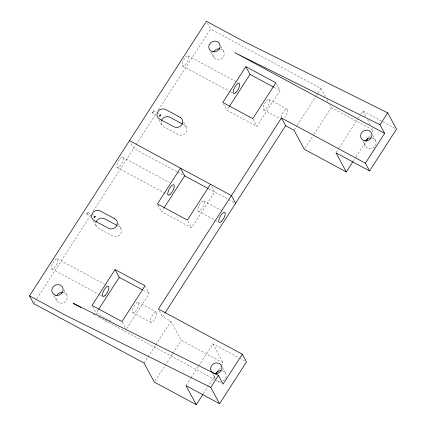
<?xml version="1.0" encoding="UTF-8"?>
<svg xmlns="http://www.w3.org/2000/svg" width="426" height="426" viewBox="0 0 426 426"><rect width="100%" height="100%" fill="white"/><g stroke="black" fill="none" stroke-linecap="round" stroke-linejoin="round"><path stroke-width="0.32" stroke-dasharray="2.13 1.6" d="M34.032 303.035L36.545 299.127M36.908 298.567L91.228 214.278M93.39 210.929L135.835 145.058M136.198 144.499L155.969 113.822M158.483 109.913L210.609 29.032L207.329 22.956M111.175 321.215L96.18 313.142L98.31 309.835M211.653 186.487L214.635 192.009L191.556 227.819L161.571 211.674L163.701 208.367M276.442 83.911L280.026 90.541L256.947 126.352L226.962 110.201L229.092 106.899M126.522 328.739L149.244 293.477L145.66 286.852M221.429 365.705L223.224 362.92L181.247 340.31L170.938 321.241L162.54 316.72L164.702 313.366M144.009 363.021L147.598 357.451M147.96 356.892L155.501 345.193M155.857 344.639L170.938 321.241M294.382 129.685L296.895 125.782M297.257 125.228L316.284 95.701M316.64 95.147L317.721 93.475M318.078 92.916L320.948 88.459L210.609 29.032M155.037 380.977L164.734 365.934M165.091 365.38L172.631 353.681M172.988 353.122L181.247 340.31M305.053 148.195L313.669 134.824M314.031 134.27L331.263 107.528L329.697 104.642M185.986 385.631L190.656 378.389M191.013 377.83L198.191 366.69M198.553 366.131L212.915 343.851L238.97 357.883M336.359 152.295L338.872 148.392M339.234 147.838L357.904 118.87M358.261 118.311L360.774 114.413M361.131 113.854L362.931 111.069L395.355 128.53M203.479 393.56L215.684 374.619M218.559 370.162L221.067 366.259M353.133 161.337L355.646 157.434M356.008 156.88L365.7 141.837M368.57 137.38L370.726 134.036M372.164 131.81L373.24 130.138L371.989 127.827M331.263 107.528L373.24 130.138M274.259 87.436L280.026 90.541M188.127 55.833L237.937 82.66M269.083 99.434L287.071 109.125M182.759 66.126L230.253 91.707M230.833 92.016L233.15 93.267M263.715 109.727L281.123 119.104M183.148 124.392L184.298 125.015A5.81 5.314 -28.4 0 1 186.018 132.374A5.81 5.314 -28.4 0 1 178.143 134.563L163.754 126.815A5.81 5.314 -28.4 0 1 161.401 120.776M153.248 110.749L156.369 112.427M156.89 112.709L158.983 113.833M152.242 112.677L155.884 114.637M176.811 171.635L133.679 148.408L130.606 142.721M177.376 171.939L182.972 174.953M208.868 188.904L228.155 199.293M228.73 199.602L234.476 202.696M122.736 157.3L169.655 182.573M203.692 200.902L222.931 211.264M117.368 167.594L168.339 195.044M198.324 211.195L215.812 220.615M216.397 220.929L217.564 221.557M117.757 225.86L118.907 226.483A5.81 5.314 -28.4 0 1 120.627 233.842A5.81 5.314 -28.4 0 1 112.752 236.031L98.363 228.283A5.81 5.314 -28.4 0 1 95.877 222.707M87.857 212.217L90.978 213.895M91.499 214.177L94.114 215.583M86.851 214.145L90.493 216.104M143.477 290.372L149.244 293.477M57.345 258.768L104.264 284.041M104.839 284.35L106.58 285.287M138.301 302.375L156.289 312.061M239.545 358.197L244.178 360.689M51.977 269.062L99.471 294.643M100.051 294.957L102.948 296.517M132.933 312.663L150.921 322.354M93.076 314.026L96.004 315.607M98.347 316.864L221.323 383.102M362.931 111.069L366.051 116.846M367.617 119.738L370.114 124.36M372.83 135.452L375.519 140.42M362.702 141.139L365.391 146.107M320.948 88.459L325.326 96.548M326.886 99.439L328.137 101.75M220.977 46.423L223.666 51.397M253.065 119.174L256.947 126.352M210.849 52.11L213.538 57.084M223.384 103.577L226.962 110.201M183.601 121.974L186.284 126.948M159.079 119.908L161.768 124.882M187.972 221.195L191.556 227.819M157.993 205.044L161.571 211.674M212.915 343.851L223.224 362.92M222.516 367.681L225.503 373.203M212.686 373.916L215.077 378.336M118.204 223.442L120.893 228.416M159.255 310.645L162.54 316.72M93.39 220.828L96.377 226.35M122.283 322.109L125.867 328.739M92.602 306.512L96.18 313.142M64.038 289.952L66.722 294.92M53.91 295.639L56.599 300.607M372.186 137.981A5.81 5.314 -28.4 0 1 375.886 144.526A5.81 5.314 -28.4 0 1 368.724 148.546A5.81 5.314 -28.4 0 1 365.023 142.002M222.17 370.764A5.81 5.314 -28.4 0 1 226.121 375.189A5.81 5.314 -28.4 0 1 223.054 380.668M220.173 381.472A5.81 5.314 -28.4 0 1 216.573 380.296M215.167 378.474A5.81 5.314 -28.4 0 1 215.008 374.784M63.394 292.481A5.81 5.314 -28.4 0 1 67.09 299.025A5.81 5.314 -28.4 0 1 59.933 303.046A5.81 5.314 -28.4 0 1 56.232 296.501M220.333 48.958A5.81 5.314 -28.4 0 1 224.028 55.497A5.81 5.314 -28.4 0 1 216.871 59.518A5.81 5.314 -28.4 0 1 213.17 52.978M281.165 117.374A5.81 2.008 -61.7 0 1 284.68 110.382A5.81 2.008 -61.7 0 1 287.662 110.488A5.81 2.008 -61.7 0 1 284.669 117.496M153.03 321.38A5.81 2.008 -61.7 0 0 156.683 312.434A5.81 2.008 -61.7 0 0 151.102 317.812A5.81 2.008 -61.7 0 0 153.03 321.38M152.636 112.496A1.086 0.378 -61.7 0 0 153.323 110.819A1.086 0.378 -61.7 0 0 152.279 111.825A1.086 0.378 -61.7 0 0 152.636 112.496M87.245 213.964A1.086 0.378 -61.7 0 0 87.932 212.286A1.086 0.378 -61.7 0 0 86.883 213.293A1.086 0.378 -61.7 0 0 87.245 213.964M184.868 65.151A5.81 2.008 -61.7 0 0 188.521 56.205A5.81 2.008 -61.7 0 0 182.935 61.578A5.81 2.008 -61.7 0 0 184.868 65.151M265.824 108.752A5.81 2.008 -61.7 0 0 269.477 99.806A5.81 2.008 -61.7 0 0 263.896 105.185A5.81 2.008 -61.7 0 0 265.824 108.752M135.042 311.688A5.81 2.008 -61.7 0 0 138.695 302.742A5.81 2.008 -61.7 0 0 133.109 308.12A5.81 2.008 -61.7 0 0 135.042 311.688M54.086 268.087A5.81 2.008 -61.7 0 0 57.739 259.141A5.81 2.008 -61.7 0 0 52.153 264.519A5.81 2.008 -61.7 0 0 54.086 268.087M200.433 210.22A5.81 2.008 -61.7 0 0 204.086 201.274A5.81 2.008 -61.7 0 0 198.5 206.653A5.81 2.008 -61.7 0 0 200.433 210.22M119.477 166.619A5.81 2.008 -61.7 0 0 123.13 157.673A5.81 2.008 -61.7 0 0 117.544 163.046A5.81 2.008 -61.7 0 0 119.477 166.619"/><path stroke-width="0.64" d="M203.117 394.114L196.295 404.7L154.319 382.09L144.009 363.021L33.67 303.594L29.49 295.862L206.429 21.3L242.41 40.678L387.687 112.837L396.51 129.158L369.582 170.938L336.002 152.849L346.311 171.918L352.776 161.891M115.079 269.599L92 305.41L121.985 321.561L145.064 285.745L115.079 269.599L119.259 277.326L142.327 289.749M245.866 66.658L222.782 102.474L252.767 118.62L275.846 82.809L245.866 66.658L250.046 74.39L273.684 87.122M98.667 309.281L119.259 277.326M164.058 207.813L184.65 175.858L180.475 168.126L157.391 203.942L187.376 220.088L210.455 184.277M229.449 106.346L250.046 74.39M369.582 170.938L365.407 163.206L281.448 117.986L158.36 308.988L242.314 354.208L246.494 361.935L219.571 403.72L185.986 385.631L196.295 404.7M165.059 312.806L285.628 125.718L281.448 117.986M216.046 374.06L218.197 370.716M366.056 141.278L367.856 138.493M219.571 403.72L210.742 387.399L218.437 375.46L73.165 303.301L80.775 307.402M365.407 163.206L384.635 133.365L379.992 124.77L387.687 112.837M242.314 354.208L223.08 384.05L218.437 375.46M379.992 124.77L234.721 52.616L384.635 133.365M210.742 387.399L65.471 315.24L29.49 295.862M285.628 125.718L294.025 130.239L304.334 149.308L346.311 171.918M182.573 124.083L169.905 117.262A5.81 5.314 -28.4 0 0 161.571 120.324M129.499 140.676L231.446 195.582L235.626 203.314M184.65 175.858L208.293 188.59M117.182 225.551L104.514 218.73A5.81 5.314 -28.4 0 0 96.01 222.244M365.657 140.681A5.81 5.314 -28.4 0 1 370.721 137.838M215.641 373.458A5.81 5.314 -28.4 0 1 220.705 370.62M213.804 51.652A5.81 5.314 -28.4 0 1 219.853 48.868M56.866 295.181A5.81 5.314 -28.4 0 1 62.915 292.396M95.238 216.296C94.247 220.018 93.044 216.264 95.238 216.296M160.629 114.828C159.638 118.545 158.435 114.796 160.629 114.828M180.118 117.283L165.725 109.53A5.81 5.314 -28.4 0 0 157.854 111.724A5.81 5.314 -28.4 0 0 159.574 119.083L173.962 126.831A5.81 5.314 -28.4 0 0 181.838 124.642A5.81 5.314 -28.4 0 0 180.118 117.283M114.727 218.751L100.334 210.998A5.81 5.314 -28.4 0 0 92.463 213.192A5.81 5.314 -28.4 0 0 94.183 220.551L108.571 228.304A5.81 5.314 -28.4 0 0 116.447 226.11A5.81 5.314 -28.4 0 0 114.727 218.751M364.544 140.814A5.81 5.314 -28.4 0 0 371.845 133.982A5.81 5.314 -28.4 0 0 362.435 131.799A5.81 5.314 -28.4 0 0 364.544 140.814M212.691 51.791A5.81 5.314 -28.4 0 0 219.986 44.959A5.81 5.314 -28.4 0 0 210.582 42.776A5.81 5.314 -28.4 0 0 212.691 51.791M55.753 295.314A5.81 5.314 -28.4 0 0 63.048 288.482A5.81 5.314 -28.4 0 0 53.644 286.304A5.81 5.314 -28.4 0 0 55.753 295.314M214.528 373.597A5.81 5.314 -28.4 0 0 221.829 366.765A5.81 5.314 -28.4 0 0 212.42 364.581A5.81 5.314 -28.4 0 0 214.528 373.597M221.424 221.525A5.81 2.008 -61.7 0 0 225.072 212.579A5.81 2.008 -61.7 0 0 219.491 217.958A5.81 2.008 -61.7 0 0 221.424 221.525M235.839 92.602A5.81 2.008 -61.7 0 0 239.492 83.656A5.81 2.008 -61.7 0 0 233.911 89.034A5.81 2.008 -61.7 0 0 235.839 92.602M105.057 295.543A5.81 2.008 -61.7 0 0 108.71 286.591A5.81 2.008 -61.7 0 0 103.129 291.97A5.81 2.008 -61.7 0 0 105.057 295.543M170.448 194.075A5.81 2.008 -61.7 0 0 174.101 185.124A5.81 2.008 -61.7 0 0 168.52 190.502A5.81 2.008 -61.7 0 0 170.448 194.075"/></g></svg>
